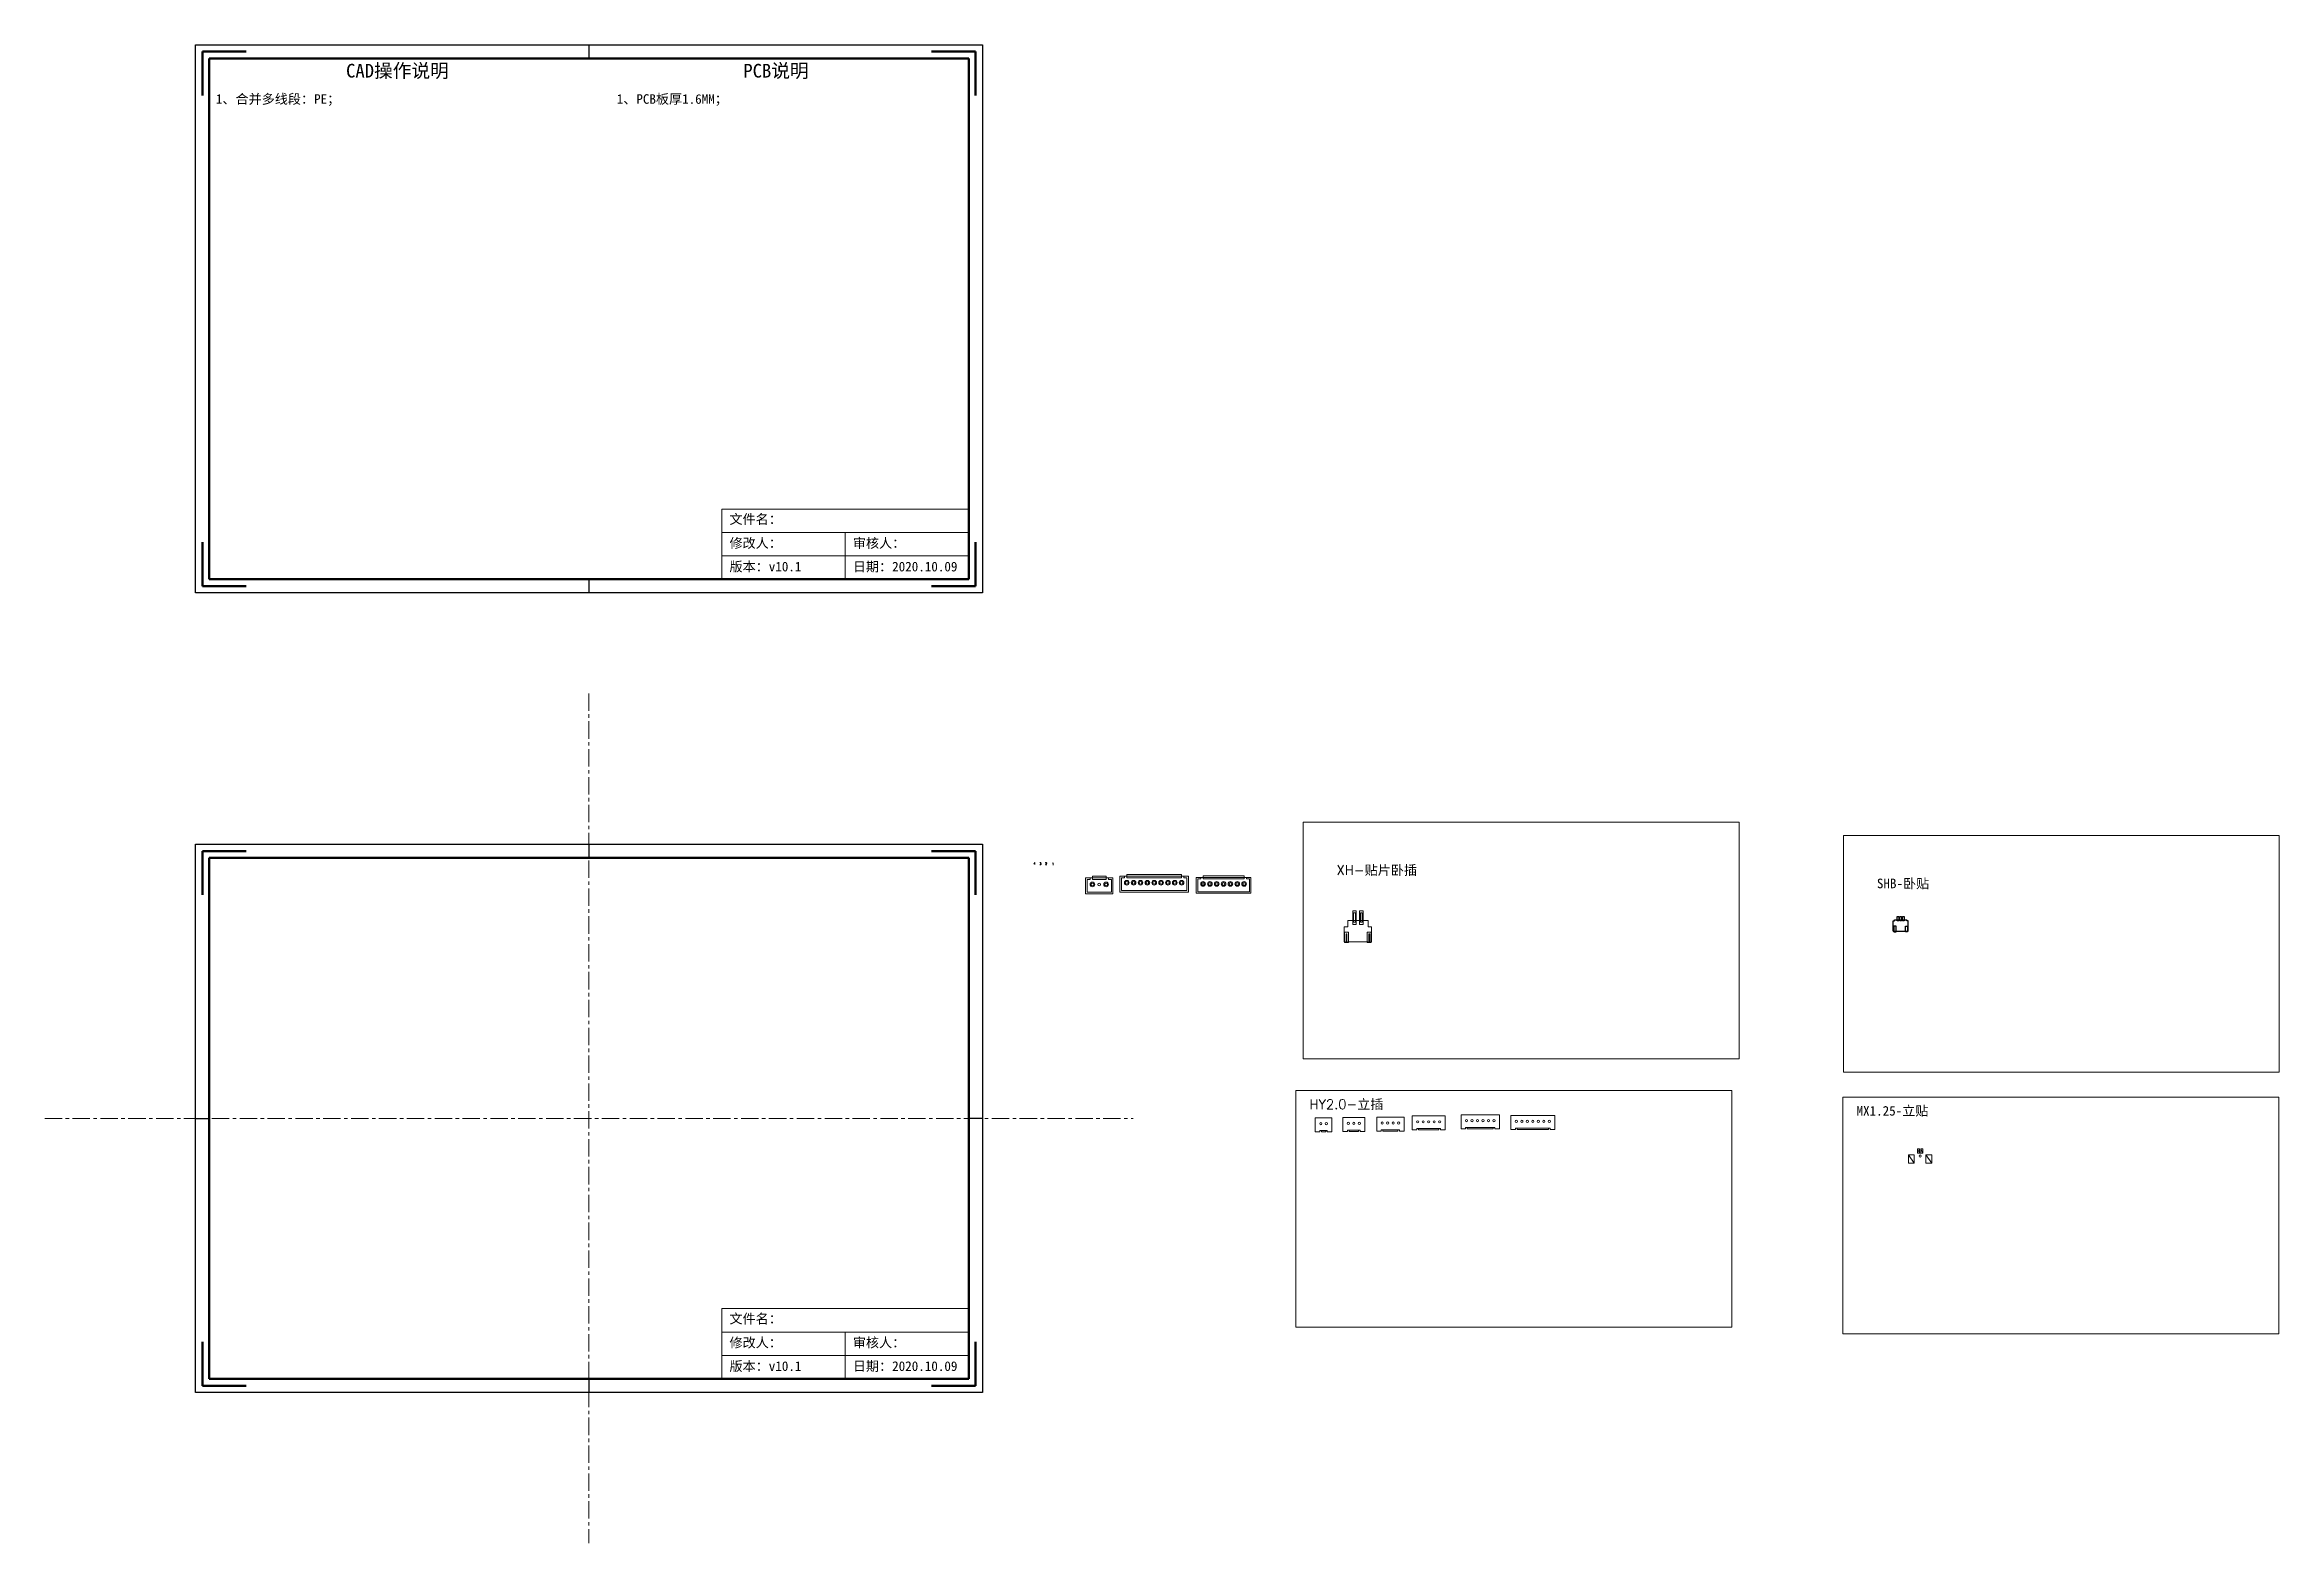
# Model space of a CAD drawing. Header units: millimetres. Extents: x -198 to 617, y -155 to 392.
import ezdxf

# ---------------------------------------------------------------- set-up
doc = ezdxf.new("R2010")
doc.units = ezdxf.units.MM
doc.linetypes.add('CENTER', pattern=[10.16, 6.35, -1.27, 1.27, -1.27])
doc.layers.get('0').update_dxf_attribs({"lineweight": 20})
for name, color, linetype, lineweight in [('Design_Outline', 4, 'Continuous', 20), ('总内框线', 7, 'Continuous', 50), ('总外框线', 7, 'Continuous', 30), ('操作说明', 220, 'Continuous', 20), ('文字框', 7, 'Continuous', 20), ('标注层', 3, 'Continuous', 20)]:
    doc.layers.add(name, color=color, linetype=linetype, lineweight=lineweight)
doc.layers.add('DIM', color=3, linetype='Continuous')
doc.layers.add('中心线', color=7, linetype='CENTER', lineweight=20, plot=False)
doc.styles.add('ROMANS', font='romans.shx', dxfattribs={"bigfont": 'tssdchn.shx'})
doc.styles.get("Standard").update_dxf_attribs({"font": 'txt.shx', "bigfont": 'tssdchn.shx'})

msp = doc.modelspace()

# ---------------------------------------------------------------- linework, layer by layer
for p, q in [((138.5, 252.64), (138.5, 196.64)), ((138.5, 252.64), (138.5, 196.64)), ((48.5, 222.25), (48.5, 196.64)), ((93.5, 213.71), (93.5, 196.64)), ((138.5, 196.64), (-41.5, 196.64)), ((138.5, -39), (138.5, -95)), ((48.5, -69.39), (48.5, -95)), ((93.5, -77.93), (93.5, -95)), ((138.5, -95), (-41.5, -95))]:
    msp.add_line(p, q)
at = {"layer": 'Design_Outline'}
for p, q in [((481.31, -13.34), (481.31, -16.34)), ((481.31, -13.34), (483.41, -16.34)), ((483.41, -16.34), (483.41, -13.34)), ((484.51, -11.14), (485.31, -11.14)), ((484.51, -12.74), (484.51, -11.14)), ((484.51, -11.14), (485.31, -12.74)), ((485.31, -12.74), (484.51, -12.74)), ((485.31, -11.14), (485.31, -12.74)), ((485.31, -12.74), (485.76, -12.74)), ((485.76, -11.14), (486.56, -11.14)), ((485.76, -12.74), (485.76, -11.14)), ((485.76, -11.14), (486.56, -12.74)), ((486.56, -12.74), (485.76, -12.74)), ((486.56, -11.14), (486.56, -12.74)), ((487.66, -16.34), (487.66, -13.34)), ((487.66, -13.34), (489.76, -16.34)), ((489.76, -13.34), (489.76, -16.34)), ((481.31, -16.34), (483.41, -16.34)), ((489.76, -16.34), (487.66, -16.34))]:
    msp.add_line(p, q, dxfattribs=at)
for points in [[(483.41, -13.34), (481.31, -13.34), (481.31, -13.34), (483.41, -13.34)], [(487.66, -13.34), (489.76, -13.34), (489.76, -13.34), (487.66, -13.34)]]:
    msp.add_lwpolyline(points, close=True, dxfattribs=at)
msp.add_circle((485.53, -13.74), 0.4, dxfattribs=at)
at = {"layer": 'DIM'}
for p, q in [((477.14, 73.6), (477.74, 73.6)), ((477.14, 72.1), (477.14, 73.6)), ((477.74, 73.6), (477.74, 72.1)), ((478.14, 73.6), (478.74, 73.6)), ((478.14, 72.1), (478.14, 73.6)), ((478.74, 73.6), (478.74, 72.1)), ((479.14, 73.6), (479.74, 73.6)), ((479.14, 72.1), (479.14, 73.6)), ((479.74, 73.6), (479.74, 72.1)), ((475.66, 68.3), (475.66, 72.1)), ((475.66, 72.1), (476.22, 72.1)), ((475.66, 68.3), (481.21, 68.3)), ((476.74, 70.1), (475.94, 70.1)), ((475.94, 70.1), (475.94, 68.1)), ((475.94, 68.1), (476.74, 68.1)), ((476.22, 72.1), (476.22, 72.39)), ((476.22, 72.39), (480.66, 72.39)), ((476.74, 68.1), (476.74, 70.1)), ((477.74, 72.1), (477.14, 72.1)), ((478.74, 72.1), (478.14, 72.1)), ((479.74, 72.1), (479.14, 72.1)), ((480.14, 68.1), (480.14, 70.1)), ((480.14, 70.1), (480.94, 70.1)), ((480.94, 68.1), (480.14, 68.1)), ((480.66, 72.1), (480.66, 72.39)), ((481.21, 72.1), (480.66, 72.1)), ((480.94, 70.1), (480.94, 68.1)), ((481.21, 68.3), (481.21, 72.1))]:
    msp.add_line(p, q, dxfattribs=at)
at = {"layer": '中心线'}
for p, q in [((0, 155), (0, -155)), ((-198.5, 0), (198.5, 0))]:
    msp.add_line(p, q, dxfattribs=at)
at = {"layer": '总内框线'}
for p, q in [((-141, 389.14), (-141, 373.14)), ((-141, 389.14), (-125, 389.14)), ((-138.5, 386.64), (138.5, 386.64)), ((-138.5, 196.64), (-138.5, 386.64)), ((141, 389.14), (125, 389.14)), ((138.5, 386.64), (138.5, 196.64)), ((141, 389.14), (141, 373.14)), ((-141, 194.14), (-141, 210.14)), ((141, 194.14), (141, 210.14)), ((138.5, 196.64), (-138.5, 196.64)), ((-141, 194.14), (-125, 194.14)), ((141, 194.14), (125, 194.14)), ((-141, 97.5), (-141, 81.5)), ((-141, 97.5), (-125, 97.5)), ((-138.5, 95), (138.5, 95)), ((-138.5, -95), (-138.5, 95)), ((141, 97.5), (125, 97.5)), ((138.5, 95), (138.5, -95)), ((141, 97.5), (141, 81.5)), ((-141, -97.5), (-141, -81.5)), ((141, -97.5), (141, -81.5)), ((-141, -97.5), (-125, -97.5)), ((138.5, -95), (-138.5, -95)), ((141, -97.5), (125, -97.5))]:
    msp.add_line(p, q, dxfattribs=at)
at = {"layer": '总外框线'}
for p, q in [((-143.5, 391.64), (143.5, 391.64)), ((-143.5, 191.64), (-143.5, 391.64)), ((0, 391.64), (0, 386.64)), ((143.5, 391.64), (143.5, 191.64)), ((0, 196.64), (0, 191.64)), ((143.5, 191.64), (-143.5, 191.64)), ((-143.5, 100), (143.5, 100)), ((-143.5, -100), (-143.5, 100)), ((0, 100), (0, 95)), ((143.5, 100), (143.5, -100)), ((-143.5, 0), (-138.5, 0)), ((143.5, 0), (138.5, 0)), ((0, -95), (0, -100)), ((143.5, -100), (-143.5, -100))]:
    msp.add_line(p, q, dxfattribs=at)
at = {"layer": '文字框'}
for p, q in [((48.5, 222.25), (138.5, 222.25)), ((48.5, 213.71), (138.5, 213.71)), ((48.5, 205.18), (138.5, 205.18)), ((48.5, -69.39), (138.5, -69.39)), ((48.5, -77.93), (138.5, -77.93)), ((48.5, -86.46), (138.5, -86.46))]:
    msp.add_line(p, q, dxfattribs=at)
at = {"layer": '标注层', "lineweight": 15}
for p, q in [((186.13, 87.74), (181.13, 87.74)), ((181.13, 87.74), (181.13, 81.94)), ((181.13, 81.94), (191.13, 81.94)), ((182.78, 87.19), (181.68, 87.19)), ((181.68, 87.19), (181.68, 82.49)), ((182.78, 87.19), (181.68, 87.19)), ((181.68, 82.49), (190.58, 82.49)), ((182.78, 87.19), (182.78, 87.74)), ((182.78, 87.74), (182.78, 87.19)), ((183.63, 87.19), (183.63, 88.29)), ((183.63, 88.29), (188.63, 88.29)), ((188.63, 87.19), (183.63, 87.19)), ((186.13, 87.19), (183.63, 87.19)), ((186.13, 87.74), (191.13, 87.74)), ((186.13, 87.19), (188.63, 87.19)), ((188.63, 88.29), (188.63, 87.74)), ((188.63, 87.74), (188.63, 87.19)), ((189.48, 87.19), (189.48, 87.74)), ((189.48, 87.19), (190.58, 87.19)), ((190.58, 82.49), (190.58, 87.19)), ((191.13, 81.94), (191.13, 87.74)), ((195.32, 88.35), (193.67, 88.35)), ((193.67, 88.35), (193.67, 82.55)), ((193.67, 82.55), (218.67, 82.55)), ((195.32, 87.8), (194.22, 87.8)), ((194.22, 87.8), (194.22, 83.1)), ((195.32, 87.8), (194.22, 87.8)), ((194.22, 83.1), (218.12, 83.1)), ((195.32, 87.8), (195.32, 88.35)), ((195.32, 88.35), (195.32, 87.8)), ((196.17, 87.8), (196.17, 88.9)), ((213.67, 88.35), (218.67, 88.35)), ((216.17, 87.8), (216.17, 88.9)), ((217.02, 87.8), (218.12, 87.8)), ((218.12, 83.1), (218.12, 87.8)), ((218.67, 82.55), (218.67, 88.35)), ((223.16, 87.9), (221.51, 87.9)), ((221.51, 87.9), (221.51, 82.1)), ((221.51, 82.1), (241.43, 82.1)), ((223.16, 87.35), (222.06, 87.35)), ((222.06, 87.35), (222.06, 82.65)), ((223.16, 87.35), (222.06, 87.35)), ((222.06, 82.65), (240.88, 82.65)), ((223.16, 87.35), (223.16, 87.9)), ((223.16, 87.9), (223.16, 87.35)), ((224.01, 87.35), (224.01, 88.45)), ((238.93, 87.35), (238.93, 88.45)), ((238.97, 87.9), (241.43, 87.9)), ((239.78, 87.35), (240.88, 87.35)), ((240.88, 82.65), (240.88, 87.35)), ((241.43, 82.1), (241.43, 87.9))]:
    msp.add_line(p, q, dxfattribs=at)
at = {"layer": '标注层'}
for p, q in [((213.67, 88.35), (195.32, 88.35)), ((196.17, 88.9), (216.17, 88.9)), ((216.17, 87.8), (196.17, 87.8)), ((217.02, 87.8), (217.02, 88.35)), ((238.97, 87.9), (223.16, 87.9)), ((224.01, 88.45), (238.93, 88.45)), ((238.93, 87.35), (224.01, 87.35)), ((239.78, 87.35), (239.78, 87.9)), ((278.56, 75.72), (279.86, 75.72)), ((278.56, 70.72), (278.56, 75.72)), ((278.89, 75.03), (279.53, 75.03)), ((278.89, 71.53), (278.89, 75.03)), ((279.53, 75.03), (279.53, 71.53)), ((279.86, 75.72), (279.86, 70.72)), ((281.06, 75.72), (282.36, 75.72)), ((281.06, 70.72), (281.06, 75.72)), ((282.03, 75.03), (281.39, 75.03)), ((281.39, 75.03), (281.39, 71.53)), ((282.03, 71.53), (282.03, 75.03)), ((282.36, 75.72), (282.36, 70.72)), ((275.46, 69.92), (276.76, 69.92)), ((275.46, 64.42), (275.46, 69.92)), ((275.56, 64.12), (275.56, 67.92)), ((275.56, 67.92), (277.06, 67.92)), ((276.16, 67.27), (276.46, 67.27)), ((276.16, 64.77), (276.16, 67.27)), ((276.46, 67.27), (276.46, 64.77)), ((276.76, 69.92), (276.76, 72.22)), ((276.76, 72.22), (284.16, 72.22)), ((277.06, 67.92), (277.06, 64.12)), ((279.86, 70.72), (278.56, 70.72)), ((279.53, 71.53), (278.89, 71.53)), ((282.36, 70.72), (281.06, 70.72)), ((281.39, 71.53), (282.03, 71.53)), ((281.71, 72.22), (282.36, 72.22)), ((285.36, 67.92), (283.86, 67.92)), ((283.86, 67.92), (283.86, 64.12)), ((284.16, 72.22), (284.16, 69.92)), ((284.16, 69.92), (285.36, 69.92)), ((284.76, 67.27), (284.46, 67.27)), ((284.46, 67.27), (284.46, 64.77)), ((284.76, 64.77), (284.76, 67.27)), ((285.36, 69.92), (285.46, 69.92)), ((285.36, 64.12), (285.36, 67.92)), ((285.46, 69.92), (285.46, 65.92)), ((285.46, 65.92), (285.46, 64.42)), ((285.46, 64.42), (275.46, 64.42)), ((277.06, 64.12), (275.56, 64.12)), ((276.46, 64.77), (276.16, 64.77)), ((283.86, 64.12), (285.36, 64.12)), ((284.46, 64.77), (284.76, 64.77)), ((264.91, 0.23), (271.01, 0.23)), ((264.91, 0.23), (264.91, -4.87)), ((271.01, 0.23), (271.01, -4.87)), ((274.97, 0.3), (282.97, 0.3)), ((274.97, 0.3), (274.97, -4.8)), ((282.97, 0.3), (282.97, -4.8)), ((287.31, 0.43), (297.31, 0.43)), ((287.31, 0.43), (287.31, -4.67)), ((297.31, 0.43), (297.31, -4.67)), ((300.28, 0.89), (312.28, 0.89)), ((300.28, 0.89), (300.28, -4.21)), ((312.28, 0.89), (312.28, -4.21)), ((318.09, 1.32), (332.09, 1.32)), ((318.09, 1.32), (318.09, -3.78)), ((332.09, 1.32), (332.09, -3.78)), ((336.28, 1.03), (352.28, 1.03)), ((336.28, 1.03), (336.28, -4.07)), ((352.28, 1.03), (352.28, -4.07)), ((264.91, -4.87), (266.61, -4.87)), ((266.61, -4.87), (266.61, -4.37)), ((266.61, -4.37), (269.31, -4.37)), ((266.61, -4.37), (267.21, -4.37)), ((267.21, -4.37), (267.21, -4.87)), ((267.21, -4.87), (268.71, -4.87)), ((268.71, -4.37), (268.71, -4.87)), ((269.31, -4.87), (269.31, -4.37)), ((269.31, -4.87), (271.01, -4.87)), ((274.97, -4.8), (276.62, -4.8)), ((276.62, -4.8), (276.62, -4.3)), ((276.62, -4.3), (279.32, -4.3)), ((277.22, -4.3), (277.22, -4.8)), ((280.72, -4.8), (277.22, -4.8)), ((281.32, -4.3), (278.62, -4.3)), ((281.32, -4.3), (280.72, -4.3)), ((280.72, -4.3), (280.72, -4.8)), ((281.32, -4.8), (281.32, -4.3)), ((281.32, -4.8), (282.97, -4.8)), ((287.31, -4.67), (288.96, -4.67)), ((288.96, -4.67), (288.96, -4.17)), ((288.96, -4.17), (295.66, -4.17)), ((289.56, -4.17), (289.56, -4.67)), ((295.06, -4.67), (289.56, -4.67)), ((295.06, -4.17), (295.06, -4.67)), ((295.66, -4.67), (295.66, -4.17)), ((295.66, -4.67), (297.31, -4.67)), ((300.28, -4.21), (301.93, -4.21)), ((301.93, -4.21), (301.93, -3.71)), ((301.93, -3.71), (310.63, -3.71)), ((302.53, -3.71), (302.53, -4.21)), ((310.03, -4.21), (302.53, -4.21)), ((310.03, -3.71), (310.03, -4.21)), ((310.63, -4.21), (310.63, -3.71)), ((310.63, -4.21), (312.28, -4.21)), ((318.09, -3.78), (319.74, -3.78)), ((319.74, -3.78), (319.74, -3.28)), ((319.74, -3.28), (330.44, -3.28)), ((320.34, -3.28), (320.34, -3.78)), ((329.84, -3.78), (320.34, -3.78)), ((329.84, -3.28), (329.84, -3.78)), ((330.44, -3.78), (330.44, -3.28)), ((330.44, -3.78), (332.09, -3.78)), ((336.28, -4.07), (337.93, -4.07)), ((337.93, -4.07), (337.93, -3.57)), ((337.93, -3.57), (350.63, -3.57)), ((338.53, -3.57), (338.53, -4.07)), ((350.03, -4.07), (338.53, -4.07)), ((350.03, -3.57), (350.03, -4.07)), ((350.63, -4.07), (350.63, -3.57)), ((350.63, -4.07), (352.28, -4.07))]:
    msp.add_line(p, q, dxfattribs=at)
for points in [[(260.47, 108.08), (419.48, 108.08), (419.48, 21.75), (260.47, 21.75)], [(457.52, 103.22), (616.53, 103.22), (616.53, 16.89), (457.52, 16.89)], [(257.86, 10.15), (416.87, 10.15), (416.87, -76.18), (257.86, -76.18)], [(457.36, 7.78), (616.37, 7.78), (616.37, -78.55), (457.36, -78.55)]]:
    msp.add_lwpolyline(points, close=True, dxfattribs=at)
for centre, radius in [((183.63, 85.34), 0.85), ((183.63, 85.34), 0.5), ((186.13, 85.34), 0.5), ((188.63, 85.34), 0.85), ((188.63, 85.34), 0.5), ((196.17, 85.95), 0.85), ((196.17, 85.95), 0.5), ((198.67, 85.95), 0.85), ((198.67, 85.95), 0.5), ((201.17, 85.95), 0.85), ((201.17, 85.95), 0.5), ((203.67, 85.95), 0.85), ((203.67, 85.95), 0.5), ((206.17, 85.95), 0.85), ((206.17, 85.95), 0.5), ((208.67, 85.95), 0.85), ((208.67, 85.95), 0.5), ((211.17, 85.95), 0.85), ((211.17, 85.95), 0.5), ((213.67, 85.95), 0.85), ((213.67, 85.95), 0.5), ((216.17, 85.95), 0.85), ((216.17, 85.95), 0.5), ((223.97, 85.5), 0.85), ((223.97, 85.5), 0.5), ((226.47, 85.5), 0.85), ((226.47, 85.5), 0.5), ((228.97, 85.5), 0.85), ((228.97, 85.5), 0.5), ((231.47, 85.5), 0.85), ((231.47, 85.5), 0.5), ((233.97, 85.5), 0.85), ((233.97, 85.5), 0.5), ((236.47, 85.5), 0.85), ((236.47, 85.5), 0.5), ((238.97, 85.5), 0.85), ((238.97, 85.5), 0.5), ((266.96, -1.91), 0.4), ((268.96, -1.91), 0.4), ((276.97, -1.84), 0.4), ((278.97, -1.84), 0.4), ((280.97, -1.84), 0.4), ((289.31, -1.71), 0.4), ((291.31, -1.71), 0.4), ((293.31, -1.71), 0.4), ((295.31, -1.71), 0.4), ((302.28, -1.25), 0.4), ((304.28, -1.25), 0.4), ((306.28, -1.25), 0.4), ((308.28, -1.25), 0.4), ((310.28, -1.25), 0.4), ((320.09, -0.82), 0.4), ((322.09, -0.82), 0.4), ((324.09, -0.82), 0.4), ((326.09, -0.82), 0.4), ((328.09, -0.82), 0.4), ((330.09, -0.82), 0.4), ((338.28, -1.11), 0.4), ((340.28, -1.11), 0.4), ((342.28, -1.11), 0.4), ((344.28, -1.11), 0.4), ((346.28, -1.11), 0.4), ((348.28, -1.11), 0.4), ((350.28, -1.11), 0.4)]:
    msp.add_circle(centre, radius, dxfattribs=at)

# ---------------------------------------------------------------- texts
at = {"layer": 'DIM', "char_height": 0.8, "attachment_point": 1, "style": 'ROMANS'}
for s, insert in [('4', (162.14, 93.38)), ('4', (162.14, 93.38)), ('3', (164.31, 93.31)), ('3', (164.31, 93.31)), ('2', (166.4, 93.33)), ('2', (166.4, 93.33)), ('1', (168.89, 93.22)), ('1', (168.89, 93.22))]:
    msp.add_mtext(s, dxfattribs=dict(at, insert=insert))
at = {"layer": '操作说明', "attachment_point": 1}
for s, insert, char_height in [('{\\fSimSun|b1|i0|c134|p2;CAD操作说明}', (-88.58, 384.65), 5), ('{\\fSimSun|b1|i0|c134|p2;PCB说明}', (56.31, 384.65), 5), ('{\\fSimSun|b0|i0|c134|p2;1、合并多线段：PE；}', (-136.05, 373.58), 3.5), ('{\\fSimSun|b0|i0|c134|p2;1、PCB板厚1.6MM；}', (10.14, 373.58), 3.5)]:
    msp.add_mtext_dynamic_manual_height_columns(s, width=63.2645, gutter_width=17.5, heights=[0], dxfattribs=dict(at, insert=insert, char_height=char_height))
at = {"layer": '文字框', "char_height": 3.5, "attachment_point": 1}
for s, width, insert in [('{\\fSimSun|b0|i0|c134|p2;文件名：}', 63.2645, (51.27, 220.32)), ('{\\fSimSun|b0|i0|c134|p2;修改人：}', 63.2645, (51.27, 211.6)), ('{\\fSimSun|b0|i0|c134|p2;审核人：}', 37.8999, (96.27, 211.6)), ('{\\fSimSun|b0|i0|c134|p2;版本：v10.1}', 63.2645, (51.27, 203.02)), ('{\\fSimSun|b0|i0|c134|p2;日期：2020.10.09}', 39.8787, (96.27, 203.02)), ('{\\fSimSun|b0|i0|c134|p2;文件名：}', 63.2645, (51.27, -71.32)), ('{\\fSimSun|b0|i0|c134|p2;修改人：}', 63.2645, (51.27, -80.04)), ('{\\fSimSun|b0|i0|c134|p2;审核人：}', 37.8999, (96.27, -80.04)), ('{\\fSimSun|b0|i0|c134|p2;版本：v10.1}', 63.2645, (51.27, -88.62)), ('{\\fSimSun|b0|i0|c134|p2;日期：2020.10.09}', 39.8787, (96.27, -88.62))]:
    msp.add_mtext_dynamic_manual_height_columns(s, width=width, gutter_width=17.5, heights=[0], dxfattribs=dict(at, insert=insert))
at = {"layer": '标注层', "char_height": 3.5, "attachment_point": 1}
for s, insert in [('XH-{\\fSimSun|b0|i0|c134|p2;贴片卧插}', (272.71, 92.32)), ('{\\fNSimSun|b0|i0|c134|p49;SHB-卧贴}', (469.75, 87.45)), ('HY2.0-{\\fSimSun|b0|i0|c134|p2;立插}', (262.83, 6.89)), ('{\\fSimSun|b0|i0|c134|p2;MX1.25-立贴}', (462.33, 4.52))]:
    msp.add_mtext_dynamic_manual_height_columns(s, width=84.0394, gutter_width=17.5, heights=[0], dxfattribs=dict(at, insert=insert))

doc.saveas('drawing.dxf')
